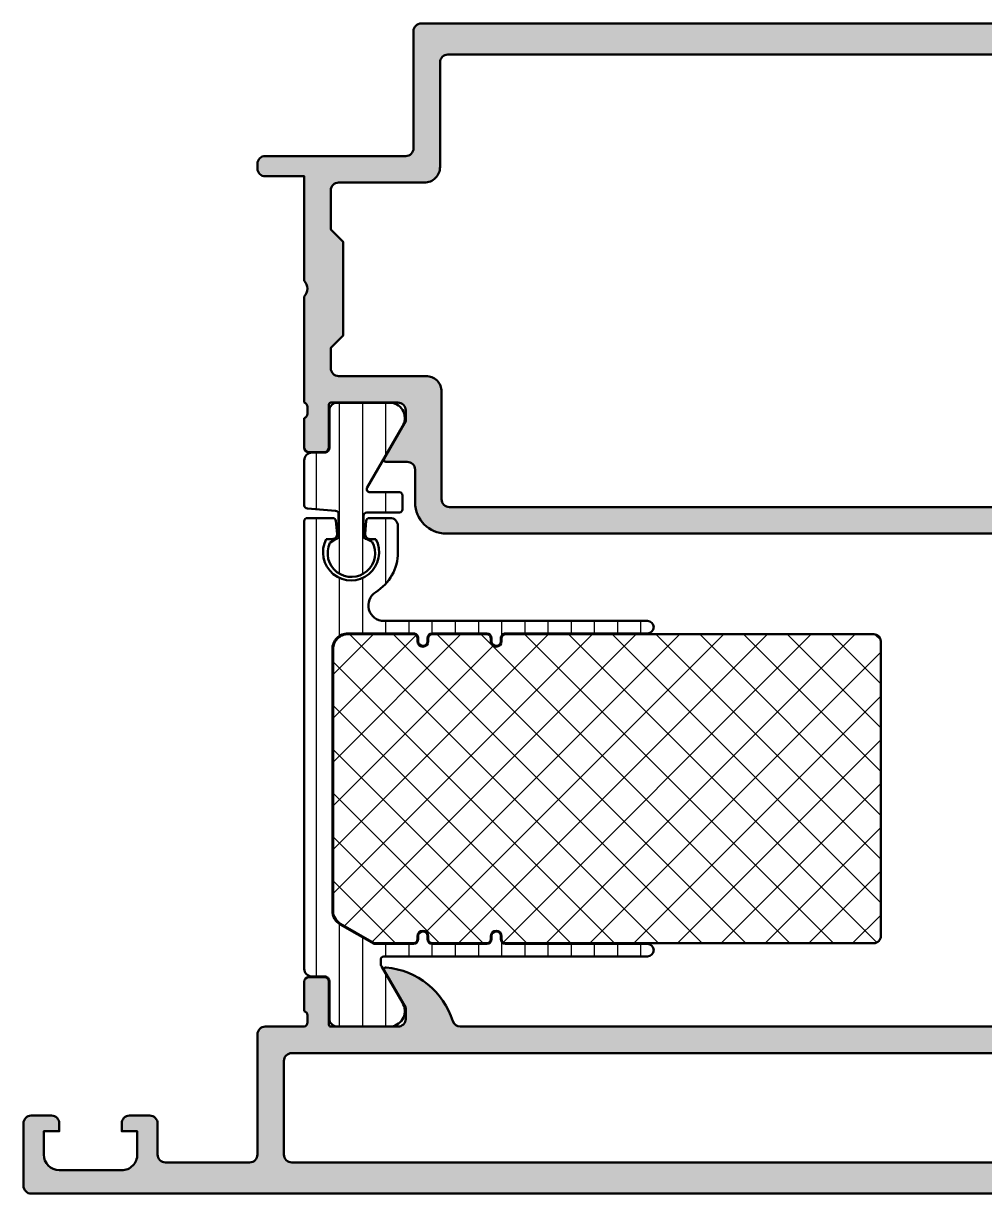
# Model space of a CAD drawing. Extents: x 5 to 130, y 0 to 75.
# Drawn here: x 5 to 66.6, y 0 to 75 of the extents above; entities that cross this region are included whole.
import ezdxf

# ---------------------------------------------------------------- set-up
doc = ezdxf.new("R2010")
doc.units = 0
for name, color, linetype, lineweight in [('0S-Alu contour', 7, 'Continuous', 50), ('0S-Alu hatch', 252, 'Continuous', 25), ('0S-Plastic contour', 254, 'Continuous', 50), ('0S-Plastic hatch', 253, 'Continuous', 25), ('0S-PT contour', 91, 'Continuous', 50), ('0S-PT hatch', 103, 'Continuous', 25)]:
    doc.layers.add(name, color=color, linetype=linetype, lineweight=lineweight)
pattern_1 = [(90, (0, 0), (-1.4859, 0), [])]

# ---------------------------------------------------------------- blocks, each defined once
blk = doc.blocks.new('398610__426A4149_CAB2_4C79_96F8_25906161F32A_')
at = {"layer": '0S-Alu hatch'}
h = blk.add_hatch(color=256, dxfattribs=at)
edge = h.paths.add_edge_path()
edge.add_line((30.00026401343133, 74.49996053305142), (30.00026401343133, 66.99996053305108))
edge.add_ellipse((29.50029453007856, 66.99993001360983), major_axis=(-0.4999694842842645, 0), ratio=1, start_angle=89.9930054588288, end_angle=180.0034974838206, ccw=False)
edge.add_line((29.50023349491745, 66.49996053305108), (20.50026401342633, 66.4999605330504))
edge.add_arc((20.50026401343116, 65.9999605293255), 0.5000000037248912, 90.00000000055367, 179.993005887432)
edge.add_line((20.00026401343156, 66.00002156447209), (20.00026401343145, 65.69998799886048))
edge.add_arc((20.5002640136636, 65.69998799887071), 0.5000000002321487, 180, 269.9982514709477)
edge.add_line((20.50024875486908, 65.19998799887139), (23.00000000000024, 65.19998799887128))
edge.add_line((23.00000000000024, 65.19998799887128), (23.00000000000036, 58.49998989305993))
edge.add_ellipse((22.47497580304793, 57.99998247042482), major_axis=(-0.7250226410780192, 0), ratio=1, start_angle=136.3989482371658, end_angle=223.6019249855897, ccw=False)
edge.add_line((23.0000076203586, 57.49998304953795), (22.9999999987556, 50.69903613579572))
edge.add_ellipse((22.92116355221257, 50.43151554380262), major_axis=(-0.2788950563274168, 0), ratio=1, start_angle=178.8354106259059, end_angle=253.5801235805098, ccw=False)
edge.add_line((23.2000009987556, 50.42584713580426), (23.2000009987556, 49.97225313580426))
edge.add_ellipse((22.92113290311244, 49.96659247632718), major_axis=(-0.2789255417371367, 0), ratio=1, start_angle=106.42459455535291, end_angle=181.1628700728909, ccw=False)
edge.add_line((22.9999999987556, 49.69904913580426), (22.9999999987556, 47.81903813579576))
edge.add_arc((23.2999999987556, 47.81903813579575), 0.3000000000000007, 180, 269.9999999999973)
edge.add_line((23.29999999875558, 47.51903813579575), (24.27997431779841, 47.51903813579575))
edge.add_arc((24.27997431779839, 47.81903813579574), 0.2999999999999829, 270.0000000000027, 360)
edge.add_line((24.57997431779837, 47.81903813579574), (24.57997431779839, 50.57903613579575))
edge.add_ellipse((24.69997431780208, 50.57903613579576), major_axis=(-0.1200000000036923, 0), ratio=1, start_angle=269.9999999999898, end_angle=360, ccw=False)
edge.add_line((24.6999743178021, 50.69903613579946), (29.00000000000036, 50.69905697636784))
edge.add_ellipse((29.00001032011104, 50.19906729647885), major_axis=(-0.4999896799954905, 0), ratio=1, start_angle=179.9988173777202, end_angle=270.00118262198146, ccw=False)
edge.add_line((29.50000000000001, 50.19905697636826), (29.4999999999999, 49.49904476933761))
edge.add_line((29.4999999999999, 49.49904476933761), (28.11175537109274, 47.09453427128983))
edge.add_arc((28.23870596663836, 47.03784388477288), 0.1390332824644123, 155.9366245846284, 266.6097434881932)
edge.add_line((28.23048400878851, 46.89905392461025), (29.59999999875596, 46.89905392460992))
edge.add_ellipse((29.59999999875619, 46.39905392461094), major_axis=(-0.4999999999989769, 0), ratio=1, start_angle=180, end_angle=270.00000000002603, ccw=False)
edge.add_line((30.09999999875517, 46.39905392461094), (30.09999999875608, 44.29872916121257))
edge.add_arc((32.09999999875596, 44.29872916121223), 1.999999999999886, 180, 269.999999999987)
edge.add_line((32.09999999875551, 42.29872916121235), (95.7000030517554, 42.29872916121189))
edge.add_arc((95.70000305175614, 44.29872916121252), 2.000000000000625, 269.9999999999789, 360)
edge.add_line((97.70000305175678, 44.29872916121252), (97.70000305175678, 46.3990539246098))
edge.add_ellipse((98.20000305175648, 46.39905392461009), major_axis=(-0.4999999999997158, 0), ratio=1, start_angle=270.0000000000456, end_angle=360, ccw=False)
edge.add_line((98.20000305175608, 46.8990539246098), (99.56953430175747, 46.89905392460992))
edge.add_arc((99.56129753257004, 47.03785288071481), 0.1390431392858145, 273.3961299493358, 384.0575019778603)
edge.add_line((99.68826293945312, 47.09453427128937), (98.30001831054587, 49.49904476933728))
edge.add_line((98.30001831054587, 49.49904476933728), (98.3000183105463, 50.19905697637819))
edge.add_ellipse((98.80000305385288, 50.19907223655369), major_axis=(-0.4999847435394497, 0), ratio=1, start_angle=-90.00699432660582, end_angle=0.0017487406075247236, ccw=False)
edge.add_line((98.80006408900442, 50.69905697636773), (103.1000287327089, 50.69903613579935))
edge.add_ellipse((103.1000287327089, 50.57903613579575), major_axis=(-0.1200000000035999, 0), ratio=1, start_angle=180, end_angle=270, ccw=False)
edge.add_line((103.2200287327125, 50.57903613579575), (103.2200287327125, 47.81903813579574))
edge.add_arc((103.5200287327125, 47.81903813579574), 0.2999999999999794, 180, 269.9999999999973)
edge.add_line((103.5200287327125, 47.51903813579575), (104.5000030517553, 47.51903813579574))
edge.add_arc((104.5000030517553, 47.81903813579575), 0.3000000000000007, 270.0000000000027, 360)
edge.add_line((104.8000030517553, 47.81903813579575), (104.8000030517553, 49.69904913580426))
edge.add_ellipse((104.8788701473985, 49.96659247632724), major_axis=(-0.2789255417371992, 0), ratio=1, start_angle=-1.1628700728805939, end_angle=73.5754054446374, ccw=False)
edge.add_line((104.6000020517553, 49.97225313580426), (104.6000020517553, 50.42584713580426))
edge.add_ellipse((104.8788394983004, 50.43151554380266), major_axis=(-0.2788950563294702, 0), ratio=1, start_angle=-73.5801235805107, end_angle=1.1645893740953284, ccw=False)
edge.add_line((104.8000030517568, 50.69903613579774), (104.8000030517582, 59.49997579183968))
edge.add_arc((103.8000030516409, 59.49997579183923), 1.000000000117324, 0, 90.00087426481947)
edge.add_line((103.7999877928413, 60.49997579184014), (103.3000030517573, 60.49997579184003))
edge.add_line((103.3000030517573, 60.49997579184003), (103.3000030517579, 57.99997579184003))
edge.add_ellipse((102.2999156542848, 58.00006318930236), major_axis=(-1.000087401291919, 0), ratio=1, start_angle=90.00501389830981, end_angle=179.9949929319336, ccw=False)
edge.add_line((102.300003170967, 56.99997579183968), (100.999954342842, 56.99997579184003))
edge.add_ellipse((101.0000131405708, 58.00003458956876), major_axis=(-1.000058799457211, 0), ratio=1, start_angle=0.0033686637580103707, end_angle=89.99663133636608, ccw=False)
edge.add_line((99.9999543428421, 57.99997579183776), (99.99995434284199, 64.9999757932353))
edge.add_ellipse((100.5249247822738, 65.49994419480664), major_axis=(-0.7249568020558481, 0), ratio=1, start_angle=-43.60785378748841, end_angle=43.602621782704375, ccw=False)
edge.add_line((100.0000000000002, 65.99996053234177), (99.99999999999943, 71.9999605330504))
edge.add_ellipse((101.0000549274128, 71.99990560563758), major_axis=(-1.000054928921814, 0), ratio=1, start_angle=270.00314693605833, end_angle=359.9968530639975, ccw=False)
edge.add_line((101.0000000000003, 72.99996053305097), (102.3000030517584, 72.9999605330504))
edge.add_ellipse((102.2999772237506, 71.99993470504324), major_axis=(-1.000025828340687, 0), ratio=1, start_angle=180.0014797973691, end_angle=269.99852020238484, ccw=False)
edge.add_line((103.3000030517578, 71.99996053304667), (103.3000030517572, 70.49996053305097))
edge.add_line((103.3000030517572, 70.49996053305097), (103.8999938964832, 70.49996053305142))
edge.add_line((103.8999938964832, 70.49996053305142), (105.0000000000004, 71.59996663656545))
edge.add_line((105.0000000000004, 71.59996663656545), (105, 74.99996053305108))
edge.add_line((105, 74.99996053305108), (30.50026401343156, 74.99996053305085))
edge.add_arc((30.50028493701997, 74.49993960946222), 0.5000209240264142, 90.00239756628336, 179.9976024336429)
edge = h.paths.add_edge_path()
edge.add_ellipse((32.20029758276725, 72.49994832601908), major_axis=(-0.5000305185099587, 0), ratio=1, start_angle=270.00349684403255, end_angle=359.99650315784504, ccw=False)
edge.add_line((32.20026706518378, 72.99997884359777), (97.80001220309045, 72.99994832622986))
edge.add_ellipse((97.80004272253703, 72.49997884266699), major_axis=(-0.4999694844943577, 0), ratio=1, start_angle=179.9930054594119, end_angle=270.0034974844233, ccw=False)
edge.add_line((98.30001220330585, 72.499917807511), (98.30001220703127, 56.79997121420263))
edge.add_arc((99.8000122070307, 56.79997121420263), 1.499999999999431, 180, 270)
edge.add_line((99.8000122070307, 55.29997121420319), (102.3000030517578, 55.29997121420319))
edge.add_ellipse((102.3000030517577, 54.79997121420359), major_axis=(-0.4999999999996021, 0), ratio=1, start_angle=180, end_angle=269.9999999999935, ccw=False)
edge.add_line((102.8000030517573, 54.79997121420353), (102.8000030517571, 52.8990569763676))
edge.add_ellipse((102.3000030517575, 52.8990569763676), major_axis=(-0.4999999999996021, 0), ratio=1, start_angle=90.00000000000648, end_angle=180, ccw=False)
edge.add_line((102.3000030517576, 52.399056976368), (97.00092949662233, 52.39905697636789))
edge.add_arc((97.00092744759444, 51.39814783931104), 1.000909137058941, 89.99988270598566, 180.0001172906019)
edge.add_line((96.00001831053758, 51.39814579028097), (96.00000305175672, 44.4987016953914))
edge.add_ellipse((95.49999232068392, 44.49874294562886), major_axis=(-0.5000107327743344, 0), ratio=1, start_angle=90.0012296638356, end_angle=179.9952731724382, ccw=False)
edge.add_line((95.50000305175558, 43.99873221296968), (32.29999795146661, 43.99873221296957))
edge.add_ellipse((32.30000868249466, 44.49874089829006), major_axis=(-0.5000086854356472, 0), ratio=1, start_angle=0.004726827561796654, end_angle=89.9987703361254, ccw=False)
edge.add_line((31.79999999876056, 44.49869964822141), (31.79998473998025, 51.39905798094414))
edge.add_arc((30.80001000428274, 51.39903678357882), 0.9999747359221768, 0.0012145502538139, 90.00144913860443)
edge.add_line((30.79998471268176, 52.39901151918116), (25.20000326079595, 52.40031028011491))
edge.add_ellipse((25.20000326079591, 52.90031028011487), major_axis=(-0.4999999999999574, 0), ratio=1, start_angle=0, end_angle=90.00000000000489, ccw=False)
edge.add_line((24.70000326079595, 52.90031028011481), (24.70000326079595, 54.199975114528))
edge.add_line((24.70000326079595, 54.199975114528), (25.5000076203586, 54.99997947409008))
edge.add_line((25.5000076203586, 54.99997947409008), (25.5000076203586, 60.99998547245252))
edge.add_line((25.5000076203586, 60.99998547245252), (24.70000326079618, 61.79998983201506))
edge.add_line((24.70000326079618, 61.79998983201506), (24.70001455071078, 64.29997378518303))
edge.add_ellipse((25.20001455071041, 64.2999727400814), major_axis=(-0.500000000000723, 0), ratio=1, start_angle=270.00000000014006, end_angle=359.9998802401752, ccw=False)
edge.add_line((25.20001455070918, 64.79997274008213), (30.70026706512216, 64.79997274001335))
edge.add_arc((30.70027874519629, 65.79996106000641), 0.9999883200612778, 269.9993307732317, 360.000669226757)
edge.add_line((31.70026706518935, 65.79997274008258), (31.70026706518856, 72.49997884358616))
at = {"layer": '0S-Alu contour', "color": 7}
for points in [[(30.00026401343133, 74.49996053305142), (30.00026401343133, 66.99996053305108)], [(103.3000030517578, 71.99996053304667), (103.3000030517572, 70.49996053305097), (103.8999938964832, 70.49996053305142), (105.0000000000004, 71.59996663656545), (105, 74.99996053305108), (30.50026401343156, 74.99996053305085)], [(32.20026706518378, 72.99997884359777), (97.80001220309045, 72.99994832622986)], [(31.70026706518935, 65.79997274008258), (31.70026706518856, 72.49997884358616)], [(29.50023349491745, 66.49996053305108), (20.50026401342633, 66.4999605330504)], [(20.00026401343156, 66.00002156447209), (20.00026401343145, 65.69998799886048)], [(20.50024875486908, 65.19998799887139), (23.00000000000024, 65.19998799887128), (23.00000000000036, 58.49998989305993)], [(25.20001455070918, 64.79997274008213), (30.70026706512216, 64.79997274001335)], [(24.70000326079595, 52.90031028011481), (24.70000326079595, 54.199975114528), (25.5000076203586, 54.99997947409008), (25.5000076203586, 60.99998547245252), (24.70000326079618, 61.79998983201506), (24.70001455071078, 64.29997378518303)], [(23.0000076203586, 57.49998304953795), (22.9999999987556, 50.69903613579572)], [(30.79998471268176, 52.39901151918116), (25.20000326079595, 52.40031028011491)], [(31.79999999876056, 44.49869964822141), (31.79998473998025, 51.39905798094414)], [(23.2000009987556, 50.42584713580426), (23.2000009987556, 49.97225313580426)], [(24.57997431779837, 47.81903813579574), (24.57997431779839, 50.57903613579575)], [(24.6999743178021, 50.69903613579946), (29.00000000000036, 50.69905697636784)], [(22.9999999987556, 49.69904913580426), (22.9999999987556, 47.81903813579576)], [(29.50000000000001, 50.19905697636826), (29.4999999999999, 49.49904476933761), (28.11175537109274, 47.09453427128983)], [(23.29999999875558, 47.51903813579575), (24.27997431779841, 47.51903813579575)], [(28.23048400878851, 46.89905392461025), (29.59999999875596, 46.89905392460992)], [(30.09999999875517, 46.39905392461094), (30.09999999875608, 44.29872916121257)], [(95.50000305175558, 43.99873221296968), (32.29999795146661, 43.99873221296957)], [(32.09999999875551, 42.29872916121235), (95.7000030517554, 42.29872916121189)]]:
    blk.add_lwpolyline(points, dxfattribs=at)
for centre, radius, start, end in [((30.50028493701997, 74.49993960946222), 0.5000209240264142, 90.00239756628336, 179.9976024336429), ((20.50026401343116, 65.9999605293255), 0.5000000037248912, 90.00000000055367, 179.993005887432), ((20.5002640136636, 65.69998799887071), 0.5000000002321487, 180, 269.9982514709477), ((30.70027874519629, 65.79996106000641), 0.9999883200612778, 269.9993307732317, 0.0006692267570559), ((30.80001000428274, 51.39903678357882), 0.9999747359221768, 0.0012145502538139, 90.00144913860443), ((23.2999999987556, 47.81903813579575), 0.3000000000000007, 180, 269.9999999999973), ((24.27997431779839, 47.81903813579574), 0.2999999999999829, 270.0000000000027, 0), ((28.23870596663836, 47.03784388477288), 0.1390332824644123, 155.9366245846284, 266.6097434881932), ((32.09999999875596, 44.29872916121223), 1.999999999999886, 180, 269.999999999987)]:
    blk.add_arc(centre, radius, start, end, dxfattribs=at)
at = {"layer": '0S-Alu contour', "color": 7, "extrusion": (0, 0, -1)}
for centre, radius, start, end in [((-32.20029758276725, 72.49994832601908), 0.5000305185099587, 0.003496842154942, 89.99650315596745), ((-29.50029453007856, 66.99993001360983), 0.4999694842842645, 179.9965025161794, 270.0069945411712), ((-25.20001455071041, 64.2999727400814), 0.500000000000723, 0.0001197598248263, 89.99999999985995), ((-22.47497580304793, 57.99998247042482), 0.7250226410780192, 136.3980750144103, 223.6010517628343), ((-25.20000326079591, 52.90031028011487), 0.4999999999999574, 269.9999999999951, 0), ((-22.92116355221257, 50.43151554380262), 0.2788950563274168, 106.4198764194902, 181.1645893740941), ((-24.69997431780208, 50.57903613579576), 0.1200000000036923, 0, 90.00000000001017), ((-29.00001032011104, 50.19906729647885), 0.4999896799954905, 89.99881737801857, 180.0011826222798), ((-22.92113290311244, 49.96659247632718), 0.2789255417371367, 178.8371299271091, 253.5754054446471), ((-29.59999999875619, 46.39905392461094), 0.4999999999989769, 89.99999999997395, 180), ((-32.30000868249466, 44.49874089829006), 0.5000086854356472, 270.0012296638746, 359.9952731724382)]:
    blk.add_arc(centre, radius, start, end, dxfattribs=at)
blk = doc.blocks.new('284687__A1583574_2551_459C_8430_BAB45DD45043___BDE68979_79F2_4155_922D_4C33D8D318EC_')
at = {"layer": '0S-Plastic hatch'}
h = blk.add_hatch(dxfattribs=at)
h.set_pattern_fill('ANSI31', color=256, scale=0.4680000000000001, angle=45, style=0)
h.set_pattern_definition(pattern_1)
edge = h.paths.add_edge_path()
edge.add_line((22.99996643066237, 46.98996342745856), (22.99996643066237, 44.10745778170661))
edge.add_arc((23.20037044191037, 44.10784955545085), 0.2004043941907311, 180.1120085038914, 269.8836202750908)
edge.add_line((23.19996337890456, 43.90744557467536), (24.99996643066237, 43.74994435397224))
edge.add_ellipse((24.99956217321669, 43.54954317854284), major_axis=(-0.2004015831713085, 0), ratio=1, start_angle=180.1112080115199, end_angle=269.8844207674584, ccw=False)
edge.add_line((25.19996337890456, 43.54993214694098), (25.19996337890456, 42.14993634310798))
edge.add_ellipse((24.99955938870891, 42.15032811118244), major_axis=(-0.2004043731273366, 0), ratio=1, start_angle=90.11419246348919, end_angle=179.8879931053353, ccw=False)
edge.add_line((24.99995880126784, 41.94992413607673), (24.64496307372878, 41.70015710674118))
edge.add_arc((26.02052722929911, 41.04591890942808), 1.523221705764923, 154.5635640196656, 388.8292213521333)
edge.add_line((27.3549621582014, 41.7804172317127), (26.99996643066237, 41.94992413607673))
edge.add_ellipse((27.00036302249777, 42.1503252905665), major_axis=(-0.2004015469149841, 0), ratio=1, start_angle=0.11120204489219532, end_angle=89.8866123862843, ccw=False)
edge.add_line((26.79996185302565, 42.14993634310797), (26.79996185302565, 43.44995656100349))
edge.add_ellipse((27.00032401770324, 43.44957605733054), major_axis=(-0.200362525980616, 0), ratio=1, start_angle=270.1044375530914, end_angle=359.89119089237767, ccw=False)
edge.add_line((26.99995880126784, 43.64993825045661), (29.09995727538895, 43.64993825045661))
edge.add_arc((29.09956068355354, 43.85033940494637), 0.2004015469149805, 270.1133876137198, 359.8887979551078)
edge.add_line((29.29996185302565, 43.84995045748785), (29.29996185302565, 44.74994435397223))
edge.add_arc((29.09953972943126, 44.74953445319072), 0.2004225427558994, 0.1171804371410508, 89.88063399403912)
edge.add_line((29.09995727538893, 44.94995656100349), (27.21239213250671, 44.94995656100349))
edge.add_ellipse((27.21239213250671, 45.14995656100349), major_axis=(-0.2000000000000028, 0), ratio=1, start_angle=-29.879840183826104, end_angle=90.00000000000102, ccw=False)
edge.add_line((27.0389777143551, 45.24959309836375), (29.28544792876183, 49.15950742745856))
edge.add_arc((28.44419527977049, 49.70014235273572), 0.9999960709244813, 327.2729839001592, 441.8183919481002)
edge.add_line((28.58650592876184, 50.68996042745857), (25.10996443066209, 50.68996053304444))
edge.add_arc((25.10996179103701, 50.18996455560582), 0.4999959774455833, 89.9996975188133, 180.0003024817733)
edge.add_line((24.6099658135984, 50.18996191597562), (24.61029775825629, 47.79000502687161))
edge.add_ellipse((24.31029776112584, 47.78996353304444), major_axis=(-0.3000000000000154, 0), ratio=1, start_angle=90.00000746561977, end_angle=180.0079247372928, ccw=False)
edge.add_line((24.31029780021574, 47.48996353304443), (23.49996636551257, 47.48996342745856))
edge.add_arc((23.49996643066237, 46.98996342745856), 0.5, 90.00000746561778, 180)
at = {"layer": '0S-Plastic contour', "color": 7}
for points in [[(28.58650592876184, 50.68996042745857), (25.10996443066209, 50.68996053304444)], [(24.6099658135984, 50.18996191597562), (24.61029775825629, 47.79000502687161)], [(27.0389777143551, 45.24959309836375), (29.28544792876183, 49.15950742745856)], [(24.31029780021574, 47.48996353304443), (23.49996636551257, 47.48996342745856)], [(22.99996643066237, 46.98996342745856), (22.99996643066237, 44.10745778170661)], [(29.09995727538893, 44.94995656100349), (27.21239213250671, 44.94995656100349)], [(29.29996185302565, 43.84995045748785), (29.29996185302565, 44.74994435397223)], [(23.19996337890456, 43.90744557467536), (24.99996643066237, 43.74994435397224)], [(25.19996337890456, 43.54993214694098), (25.19996337890456, 42.14993634310798)], [(26.99995880126784, 43.64993825045661), (29.09995727538895, 43.64993825045661)], [(26.79996185302565, 42.14993634310797), (26.79996185302565, 43.44995656100349)], [(24.99995880126784, 41.94992413607673), (24.64496307372878, 41.70015710674118)], [(27.3549621582014, 41.7804172317127), (26.99996643066237, 41.94992413607673)]]:
    blk.add_lwpolyline(points, dxfattribs=at)
for centre, radius, start, end in [((25.10996179103701, 50.18996455560582), 0.4999959774455833, 89.9996975188133, 180.0003024817733), ((28.44419527977049, 49.70014235273572), 0.9999960709244813, 327.2729839001592, 81.81839194810021), ((23.49996643066237, 46.98996342745856), 0.5, 90.00000746561778, 180), ((29.09953972943126, 44.74953445319072), 0.2004225427558994, 0.1171804371410508, 89.88063399403912), ((23.20037044191037, 44.10784955545085), 0.2004043941907311, 180.1120085038914, 269.8836202750908), ((29.09956068355354, 43.85033940494637), 0.2004015469149805, 270.1133876137198, 359.8887979551078), ((26.02052722929911, 41.04591890942808), 1.523221705764923, 154.5635640196656, 28.82922135213329)]:
    blk.add_arc(centre, radius, start, end, dxfattribs=at)
at = {"layer": '0S-Plastic contour', "color": 7, "extrusion": (0, 0, -1)}
for centre, radius, start, end in [((-24.31029776112584, 47.78996353304444), 0.3000000000000154, 179.9920752627072, 269.9999925343802), ((-27.21239213250671, 45.14995656100349), 0.2000000000000028, 269.999999999999, 29.87984018382617), ((-24.99956217321669, 43.54954317854284), 0.2004015831713085, 90.1155792325416, 179.8887919884801), ((-27.00032401770324, 43.44957605733054), 0.200362525980616, 0.1088091076223094, 89.89556244690863), ((-24.99955938870891, 42.15032811118244), 0.2004043731273366, 180.1120068946648, 269.8858075365108), ((-27.00036302249777, 42.1503252905665), 0.2004015469149841, 270.1133876137157, 359.8887979551078)]:
    blk.add_arc(centre, radius, start, end, dxfattribs=at)
blk = doc.blocks.new('284687__5B1A25D0_B9FC_4070_8DE9_6417CBF2B6C8___0C7F9084_C98E_4792_9852_11AEF96EA4F3_')
at = {"layer": '0S-Plastic hatch'}
h = blk.add_hatch(dxfattribs=at)
h.set_pattern_fill('ANSI31', color=256, scale=0.4680000000000001, angle=45, style=0)
h.set_pattern_definition(pattern_1)
edge = h.paths.add_edge_path()
edge.add_line((22.99996948242176, 43.09991622952818), (22.99996948242176, 14.40995458688444))
edge.add_arc((23.49996643066197, 14.40995458688444), 0.4999969482402065, 180, 269.9999925343822)
edge.add_line((23.49996636551257, 13.90995763864424), (24.31029780021574, 13.90995753305837))
edge.add_ellipse((24.31029776112586, 13.60995753305838), major_axis=(-0.299999999999998, 0), ratio=1, start_angle=179.9920752627074, end_angle=269.9999925343836, ccw=False)
edge.add_line((24.61029775825629, 13.60991603923108), (24.6099658135984, 11.20995915012207))
edge.add_arc((25.10996179103701, 11.20995651049699), 0.4999959774455904, 179.9996975182267, 270.0003024811867)
edge.add_line((25.10996443066209, 10.70996053305836), (28.58650592876184, 10.70996063864423))
edge.add_arc((28.44419527977049, 11.69977871336708), 0.9999960709244767, 278.1816080518998, 392.7270160998411)
edge.add_line((29.28544792876183, 12.24041363864424), (27.96643954055998, 14.5361083530247))
edge.add_ellipse((28.39997558593895, 14.7851996964253), major_axis=(-0.4999999999999573, 0), ratio=1, start_angle=0, end_angle=29.879840183825706, ccw=False)
edge.add_line((27.89997558593899, 14.78519969642531), (27.89997558593899, 14.99992543804701))
edge.add_ellipse((28.09997558593899, 14.99992543804704), major_axis=(-0.1999999999999993, 0), ratio=1, start_angle=270.00000000000307, end_angle=360, ccw=False)
edge.add_line((28.09997558593898, 15.19992543804704), (44.9999786376967, 15.19992543804707))
edge.add_arc((44.9999786376967, 15.59991933453143), 0.3999938964843608, 270, 450)
edge.add_line((44.9999786376967, 15.99991323101579), (35.89996032714976, 15.99991294315524))
edge.add_ellipse((35.89996032714989, 16.29991294315521), major_axis=(-0.2999999999999687, 0), ratio=1, start_angle=0, end_angle=89.99999999997561, ccw=False)
edge.add_line((35.59996032714991, 16.29991294315521), (35.59996032714991, 16.4999129431552))
edge.add_arc((35.29996490478664, 16.49991294315508), 0.2999954223632812, 0, 180)
edge.add_line((34.99996948242336, 16.49991294315508), (34.99996948242336, 16.29991294315528))
edge.add_ellipse((34.69996948242317, 16.29991294315523), major_axis=(-0.300000000000189, 0), ratio=1, start_angle=90.00000000001222, end_angle=180, ccw=False)
edge.add_line((34.69996948242323, 15.99991294315504), (31.19996032714977, 15.9999132310159))
edge.add_ellipse((31.19996032714991, 16.29991323101583), major_axis=(-0.2999999999999261, 0), ratio=1, start_angle=0, end_angle=89.99999999997289, ccw=False)
edge.add_line((30.89996032714998, 16.29991323101583), (30.89996032714998, 16.49991323101583))
edge.add_arc((30.5999649047867, 16.49991323101571), 0.2999954223632812, 0, 180)
edge.add_line((30.29996948242342, 16.49991323101571), (30.29996948242342, 16.29991323101591))
edge.add_ellipse((29.99996948242324, 16.29991323101585), major_axis=(-0.3000000000001783, 0), ratio=1, start_angle=90.00000000001017, end_angle=180, ccw=False)
edge.add_line((29.9999694824233, 15.99991323101567), (27.47375183105618, 15.99991323101577))
edge.add_line((27.47375183105618, 15.99991323101577), (25.30004882812659, 17.25464497861045))
edge.add_ellipse((25.80005510384518, 18.12075329214588), major_axis=(-1.000074940458544, 0), ratio=1, start_angle=0.0011141101646217066, end_angle=60.00206363610738, ccw=False)
edge.add_line((24.7999801635757, 18.12073384579807), (24.79996755352073, 34.8999365639467))
edge.add_ellipse((25.79996755352012, 34.89993764507842), major_axis=(-0.9999999999999769, 0), ratio=1, start_angle=-89.9999999999958, end_angle=6.194420529936906e-05, ccw=False)
edge.add_line((25.79996755352005, 35.8999376450784), (29.9999694824233, 35.89993764507817))
edge.add_ellipse((29.99996948242336, 35.59993764507817), major_axis=(-0.3000000000000043, 0), ratio=1, start_angle=180, end_angle=270.0000000000122, ccw=False)
edge.add_line((30.29996948242337, 35.59993764507816), (30.29996948242337, 35.3999376450783))
edge.add_arc((30.59996490478665, 35.39993764507829), 0.2999954223632812, 180, 360)
edge.add_line((30.89996032714993, 35.39993764507829), (30.89996032714993, 35.59993764507831))
edge.add_ellipse((31.19996032714995, 35.59993764507829), major_axis=(-0.300000000000022, 0), ratio=1, start_angle=270.0000000000048, end_angle=360, ccw=False)
edge.add_line((31.19996032714992, 35.89993764507831), (34.6999694824233, 35.8999376450783))
edge.add_ellipse((34.69996948242329, 35.59993764507829), major_axis=(-0.3000000000000043, 0), ratio=1, start_angle=180, end_angle=269.99999999999864, ccw=False)
edge.add_line((34.9999694824233, 35.59993764507829), (34.9999694824233, 35.39993735721766))
edge.add_arc((35.29996490478658, 35.39993735721765), 0.2999954223632812, 180, 360)
edge.add_line((35.59996032714986, 35.39993735721765), (35.59996032714986, 35.59993764507832))
edge.add_ellipse((35.89996032714985, 35.59993764507831), major_axis=(-0.29999999999999, 0), ratio=1, start_angle=269.9999999999959, end_angle=360, ccw=False)
edge.add_line((35.89996032714987, 35.8999376450783), (44.9999786376967, 35.89993764507821))
edge.add_arc((44.9999786376967, 36.29993154156262), 0.3999938964844105, 270, 450)
edge.add_line((44.9999786376967, 36.69992543804703), (28.10715648035972, 36.69992543804704))
edge.add_ellipse((28.10715648035975, 37.69992543804701), major_axis=(-0.9999999999999644, 0), ratio=1, start_angle=-58.211669356390985, end_angle=89.99999999999858, ccw=False)
edge.add_arc((26.00002572821299, 41.09992543707035), 3.000000000000198, 301.788330643613, 360.0039970867418)
edge.add_line((29.00002572091302, 41.10013472404257), (28.99996643066567, 42.7999132310157))
edge.add_arc((28.49996643066547, 42.79991323101568), 0.500000000000199, 0, 90.00000000000325)
edge.add_line((28.49996643066544, 43.29991323101587), (27.17395105918099, 43.29991323101581))
edge.add_arc((27.17395105918099, 43.0999132310159), 0.1999999999999177, 90, 174.9998434473589)
edge.add_line((26.97471216719163, 43.11734492395767), (26.9011080926781, 42.27607297745985))
edge.add_arc((27.19996643066233, 42.24992543804717), 0.300000000000054, 174.9998434473598, 270.0000000000054)
edge.add_line((27.19996643066236, 41.94992543804711), (27.58668889295217, 41.94992543804704))
edge.add_ellipse((26.00002572821319, 41.09992543707035), major_axis=(-1.799999999999962, 0), ratio=1, start_angle=-28.17864277579929, end_angle=208.1786427757992, ccw=False)
edge.add_line((24.41336256347421, 41.94992543804704), (24.79996643066244, 41.94992543804715))
edge.add_arc((24.79996643066249, 42.24992543804718), 0.3000000000000267, 269.9999999999891, 365.0001565526419)
edge.add_line((25.0988247686467, 42.27607297745985), (25.02522069413323, 43.11734492395759))
edge.add_arc((24.82598180214365, 43.09991323101569), 0.2000000000001449, 5.000156552670191, 90)
edge.add_line((24.82598180214365, 43.29991323101583), (23.19996643066247, 43.29991323101583))
edge.add_arc((23.19996643066241, 43.09991628277518), 0.1999969482406598, 89.99999999998371, 179.9999847272327)
at = {"layer": '0S-Plastic contour', "color": 7}
for points in [[(22.99996948242176, 43.09991622952818), (22.99996948242176, 14.40995458688444)], [(24.82598180214365, 43.29991323101583), (23.19996643066247, 43.29991323101583)], [(25.0988247686467, 42.27607297745985), (25.02522069413323, 43.11734492395759)], [(26.97471216719163, 43.11734492395767), (26.9011080926781, 42.27607297745985)], [(28.49996643066544, 43.29991323101587), (27.17395105918099, 43.29991323101581)], [(29.00002572091302, 41.10013472404257), (28.99996643066567, 42.7999132310157)], [(24.41336256347421, 41.94992543804704), (24.79996643066244, 41.94992543804715)], [(27.19996643066236, 41.94992543804711), (27.58668889295217, 41.94992543804704)], [(44.9999786376967, 36.69992543804703), (28.10715648035972, 36.69992543804704)], [(25.79996755352005, 35.8999376450784), (29.9999694824233, 35.89993764507817)], [(30.29996948242337, 35.59993764507816), (30.29996948242337, 35.3999376450783)], [(30.89996032714993, 35.39993764507829), (30.89996032714993, 35.59993764507831)], [(31.19996032714992, 35.89993764507831), (34.6999694824233, 35.8999376450783)], [(34.9999694824233, 35.59993764507829), (34.9999694824233, 35.39993735721766)], [(35.59996032714986, 35.39993735721765), (35.59996032714986, 35.59993764507832)], [(35.89996032714987, 35.8999376450783), (44.9999786376967, 35.89993764507821)], [(24.7999801635757, 18.12073384579807), (24.79996755352073, 34.8999365639467)], [(29.9999694824233, 15.99991323101567), (27.47375183105618, 15.99991323101577), (25.30004882812659, 17.25464497861045)], [(30.29996948242342, 16.49991323101571), (30.29996948242342, 16.29991323101591)], [(30.89996032714998, 16.29991323101583), (30.89996032714998, 16.49991323101583)], [(34.69996948242323, 15.99991294315504), (31.19996032714977, 15.9999132310159)], [(34.99996948242336, 16.49991294315508), (34.99996948242336, 16.29991294315528)], [(35.59996032714991, 16.29991294315521), (35.59996032714991, 16.4999129431552)], [(44.9999786376967, 15.99991323101579), (35.89996032714976, 15.99991294315524)], [(28.09997558593898, 15.19992543804704), (44.9999786376967, 15.19992543804707)], [(27.89997558593899, 14.78519969642531), (27.89997558593899, 14.99992543804701)], [(29.28544792876183, 12.24041363864424), (27.96643954055998, 14.5361083530247)], [(23.49996636551257, 13.90995763864424), (24.31029780021574, 13.90995753305837)], [(24.61029775825629, 13.60991603923108), (24.6099658135984, 11.20995915012207)], [(25.10996443066209, 10.70996053305836), (28.58650592876184, 10.70996063864423)]]:
    blk.add_lwpolyline(points, dxfattribs=at)
for centre, radius, start, end in [((23.19996643066241, 43.09991628277518), 0.1999969482406598, 89.99999999998371, 179.9999847272327), ((24.82598180214365, 43.09991323101569), 0.2000000000001449, 5.000156552670191, 90), ((27.17395105918099, 43.0999132310159), 0.1999999999999177, 90, 174.9998434473589), ((28.49996643066547, 42.79991323101568), 0.500000000000199, 0, 90.00000000000325), ((24.79996643066249, 42.24992543804718), 0.3000000000000267, 269.9999999999891, 5.000156552641873), ((27.19996643066233, 42.24992543804717), 0.300000000000054, 174.9998434473598, 270.0000000000054), ((26.00002572821299, 41.09992543707035), 3.000000000000198, 301.788330643613, 0.0039970867418171), ((44.9999786376967, 36.29993154156262), 0.3999938964844105, 270, 90), ((30.59996490478665, 35.39993764507829), 0.2999954223632812, 180, 0), ((35.29996490478658, 35.39993735721765), 0.2999954223632812, 180, 0), ((30.5999649047867, 16.49991323101571), 0.2999954223632812, 0, 180), ((35.29996490478664, 16.49991294315508), 0.2999954223632812, 0, 180), ((44.9999786376967, 15.59991933453143), 0.3999938964843608, 270, 90), ((23.49996643066197, 14.40995458688444), 0.4999969482402065, 180, 269.9999925343822), ((28.44419527977049, 11.69977871336708), 0.9999960709244767, 278.1816080518998, 32.72701609984105), ((25.10996179103701, 11.20995651049699), 0.4999959774455904, 179.9996975182267, 270.0003024811867)]:
    blk.add_arc(centre, radius, start, end, dxfattribs=at)
at = {"layer": '0S-Plastic contour', "color": 7, "extrusion": (0, 0, -1)}
for centre, radius, start, end in [((-26.00002572821319, 41.09992543707035), 1.799999999999962, 151.8213572242008, 28.1786427757992), ((-28.10715648035975, 37.69992543804701), 0.9999999999999644, 270.0000000000014, 58.21166935639112), ((-25.79996755352012, 34.89993764507842), 0.9999999999999769, 359.9999380557947, 89.99999999999571), ((-29.99996948242336, 35.59993764507817), 0.3000000000000043, 89.99999999998779, 180), ((-31.19996032714995, 35.59993764507829), 0.300000000000022, 0, 89.99999999999525), ((-34.69996948242329, 35.59993764507829), 0.3000000000000043, 90.00000000000136, 180), ((-35.89996032714985, 35.59993764507831), 0.29999999999999, 0, 90.00000000000406), ((-25.80005510384518, 18.12075329214588), 1.000074940458544, 299.9979363638926, 359.9988858898354), ((-29.99996948242324, 16.29991323101585), 0.3000000000001783, 180, 269.9999999999898), ((-31.19996032714991, 16.29991323101583), 0.2999999999999261, 270.0000000000271, 0), ((-34.69996948242317, 16.29991294315523), 0.300000000000189, 180, 269.9999999999878), ((-35.89996032714989, 16.29991294315521), 0.2999999999999687, 270.0000000000244, 0), ((-28.09997558593899, 14.99992543804704), 0.1999999999999993, 0, 89.99999999999694), ((-28.39997558593895, 14.7851996964253), 0.4999999999999573, 330.1201598161743, 0), ((-24.31029776112586, 13.60995753305838), 0.299999999999998, 90.00000746561643, 180.0079247372927)]:
    blk.add_arc(centre, radius, start, end, dxfattribs=at)
blk = doc.blocks.new('382700__CEE2A122_C983_4EDB_95DC_4C9CFF429338_')
at = {"layer": '0S-PT hatch'}
h = blk.add_hatch(dxfattribs=at)
h.set_pattern_fill('ANSI37', color=256, scale=0.625, angle=90, style=0)
h.set_pattern_definition([(135, (0, 0), (-1.403165018917055, -1.403165018917055), []), (225, (0, 0), (1.403165018917055, -1.403165018917055), [])])
edge = h.paths.add_edge_path()
edge.add_ellipse((59.49996948242167, 35.39993764507821), major_axis=(-0.4500000000000029, 0), ratio=1, start_angle=180, end_angle=270, ccw=False)
edge.add_line((59.94996948242167, 35.39993764507821), (59.94996948242169, 16.49991323101579))
edge.add_ellipse((59.49996948242171, 16.49991323101577), major_axis=(-0.4499999999999816, 0), ratio=1, start_angle=89.99999999999733, end_angle=180, ccw=False)
edge.add_line((59.49996948242169, 16.04991323101579), (35.89958094582738, 16.04991323101579))
edge.add_ellipse((35.89996032714987, 16.2999129431552), major_axis=(-0.2499999999999581, 0), ratio=1, start_angle=0, end_angle=89.9130521722094, ccw=False)
edge.add_line((35.64996032714991, 16.29991294315522), (35.64996032714991, 16.49991294315512))
edge.add_arc((35.29996490478664, 16.49991294315507), 0.3499954223632784, 0, 180)
edge.add_line((34.94996948242336, 16.49991294315507), (34.94996948242336, 16.29991294315522))
edge.add_ellipse((34.69996948242317, 16.29991294315523), major_axis=(-0.2500000000001847, 0), ratio=1, start_angle=90.08694785831261, end_angle=180, ccw=False)
edge.add_line((34.70034886387883, 16.04991323101579), (31.19996032714991, 16.04991323101579))
edge.add_ellipse((31.19996032714994, 16.29991323101574), major_axis=(-0.2499999999999538, 0), ratio=1, start_angle=0, end_angle=89.99999999999432, ccw=False)
edge.add_line((30.94996032714998, 16.29991323101573), (30.94996032714998, 16.49991323101574))
edge.add_arc((30.5999649047867, 16.49991323101569), 0.3499954223632784, 0, 180)
edge.add_line((30.24996948242343, 16.49991323101569), (30.24996948242343, 16.29991323101586))
edge.add_ellipse((29.99996948242324, 16.29991323101586), major_axis=(-0.2500000000001883, 0), ratio=1, start_angle=90.00000000001393, end_angle=180, ccw=False)
edge.add_line((29.9999694824233, 16.04991323101567), (27.48714692136707, 16.04991323101577))
edge.add_line((27.48714692136707, 16.04991323101577), (25.32509039118401, 17.29792225748301))
edge.add_ellipse((25.80005429439939, 18.12075282634981), major_axis=(-0.9500741310125504, 0), ratio=1, start_angle=0.0011423871047782086, end_angle=60.00509460663159, ccw=False)
edge.add_line((24.84998016357568, 18.12073388337626), (24.84996755352049, 34.89993693112601))
edge.add_ellipse((25.79996755352017, 34.89993764507845), major_axis=(-0.9499999999999513, 0), ratio=1, start_angle=-89.99999999999272, end_angle=4.3054239824869e-05, ccw=False)
edge.add_line((25.79996755352005, 35.8499376450784), (29.99996948242337, 35.84993764507819))
edge.add_ellipse((29.99996948242335, 35.59993764507817), major_axis=(-0.2500000000000213, 0), ratio=1, start_angle=180, end_angle=269.9999999999959, ccw=False)
edge.add_line((30.24996948242337, 35.59993764507817), (30.24996948242337, 35.39993764507829))
edge.add_arc((30.59996490478665, 35.39993764507828), 0.3499954223632784, 180, 360)
edge.add_line((30.94996032714993, 35.39993764507828), (30.94996032714994, 35.59993764507832))
edge.add_ellipse((31.19996032714994, 35.59993764507832), major_axis=(-0.25, 0), ratio=1, start_angle=270.00000000000324, end_angle=360, ccw=False)
edge.add_line((31.19996032714992, 35.84993764507832), (34.69996948242329, 35.8499376450783))
edge.add_ellipse((34.69996948242329, 35.59993764507829), major_axis=(-0.2500000000000071, 0), ratio=1, start_angle=180, end_angle=270.00000000000165, ccw=False)
edge.add_line((34.9499694824233, 35.59993764507829), (34.9499694824233, 35.39993735721765))
edge.add_arc((35.29996490478658, 35.39993735721765), 0.3499954223632784, 180, 360)
edge.add_line((35.64996032714986, 35.39993735721765), (35.64996032714987, 35.59993764507821))
edge.add_ellipse((35.89996032714988, 35.59993764507821), major_axis=(-0.2500000000000071, 0), ratio=1, start_angle=270.0000000000049, end_angle=360, ccw=False)
edge.add_line((35.89996032714986, 35.84993764507821), (59.49996948242167, 35.84993764507821))
at = {"layer": '0S-PT contour', "color": 7}
for points in [[(25.79996755352005, 35.8499376450784), (29.99996948242337, 35.84993764507819)], [(30.24996948242337, 35.59993764507817), (30.24996948242337, 35.39993764507829)], [(30.94996032714993, 35.39993764507828), (30.94996032714994, 35.59993764507832)], [(31.19996032714992, 35.84993764507832), (34.69996948242329, 35.8499376450783)], [(34.9499694824233, 35.59993764507829), (34.9499694824233, 35.39993735721765)], [(35.64996032714986, 35.39993735721765), (35.64996032714987, 35.59993764507821)], [(35.89996032714986, 35.84993764507821), (59.49996948242167, 35.84993764507821)], [(59.94996948242167, 35.39993764507821), (59.94996948242169, 16.49991323101579)], [(24.84998016357568, 18.12073388337626), (24.84996755352049, 34.89993693112601)], [(29.9999694824233, 16.04991323101567), (27.48714692136707, 16.04991323101577), (25.32509039118401, 17.29792225748301)], [(30.24996948242343, 16.49991323101569), (30.24996948242343, 16.29991323101586)], [(30.94996032714998, 16.29991323101573), (30.94996032714998, 16.49991323101574)], [(34.70034886387883, 16.04991323101579), (31.19996032714991, 16.04991323101579)], [(34.94996948242336, 16.49991294315507), (34.94996948242336, 16.29991294315522)], [(35.64996032714991, 16.29991294315522), (35.64996032714991, 16.49991294315512)], [(59.49996948242169, 16.04991323101579), (35.89958094582738, 16.04991323101579)]]:
    blk.add_lwpolyline(points, dxfattribs=at)
at = {"layer": '0S-PT contour', "color": 7, "extrusion": (0, 0, -1)}
for centre, radius, start, end in [((-25.79996755352017, 34.89993764507845), 0.9499999999999513, 359.9999569457602, 89.99999999999272), ((-29.99996948242335, 35.59993764507817), 0.2500000000000213, 90.00000000000406, 180), ((-31.19996032714994, 35.59993764507832), 0.25, 0, 89.99999999999675), ((-34.69996948242329, 35.59993764507829), 0.2500000000000071, 89.99999999999837, 180), ((-35.89996032714988, 35.59993764507821), 0.2500000000000071, 0, 89.99999999999511), ((-59.49996948242167, 35.39993764507821), 0.4500000000000029, 90, 180), ((-25.80005429439939, 18.12075282634981), 0.9500741310125504, 299.9949053933684, 359.9988576128952), ((-29.99996948242324, 16.29991323101586), 0.2500000000001883, 180, 269.9999999999861), ((-31.19996032714994, 16.29991323101574), 0.2499999999999538, 270.0000000000057, 0), ((-34.69996948242317, 16.29991294315523), 0.2500000000001847, 180, 269.9130521416874), ((-35.89996032714987, 16.2999129431552), 0.2499999999999581, 270.0869478277906, 0), ((-59.49996948242171, 16.49991323101577), 0.4499999999999816, 180, 270.0000000000027)]:
    blk.add_arc(centre, radius, start, end, dxfattribs=at)
at = {"layer": '0S-PT contour', "color": 7}
for centre, start, end in [((30.59996490478665, 35.39993764507828), 180, 0), ((35.29996490478658, 35.39993735721765), 180, 0), ((30.5999649047867, 16.49991323101569), 0, 180), ((35.29996490478664, 16.49991294315507), 0, 180)]:
    blk.add_arc(centre, 0.3499954223632784, start, end, dxfattribs=at)
blk = doc.blocks.new('398620__9316EAF1_E355_4A96_B230_3B99CAE96F90_')
at = {"layer": '0S-Alu hatch'}
h = blk.add_hatch(color=256, dxfattribs=at)
edge = h.paths.add_edge_path()
edge.add_line((19.9999999999999, 10.19996053305151), (19.9999999999999, 2.499914756684056))
edge.add_ellipse((19.50001288381154, 2.499947650155505), major_axis=(-0.4999871172703695, 0), ratio=1, start_angle=89.99852358593648, end_angle=179.9962305886744, ccw=False)
edge.add_line((19.50000000000024, 1.999960533051131), (14.1000061035153, 1.99996053305113))
edge.add_ellipse((14.0999932219395, 2.499947651474877), major_axis=(-0.4999871185896869, 0), ratio=1, start_angle=-0.0014761578452748836, end_angle=90.0014761578837, ccw=False)
edge.add_line((13.60000610351575, 2.49996053305034), (13.60000610351575, 4.499960533051016))
edge.add_arc((13.10001898576907, 4.499965786048388), 0.4999871177742791, 359.9993980350857, 450.0014762355648)
edge.add_line((13.10000610351541, 4.99995290365671), (11.79998779296888, 4.999960533051357))
edge.add_arc((11.80004289652511, 4.499905429495008), 0.5000551065924163, 90.00631370657597, 179.9936862934301)
edge.add_line((11.29998779296876, 4.49996053305119), (11.29998779296876, 3.99996053305113))
edge.add_line((11.29998779296876, 3.99996053305113), (12.29998779296865, 3.999960533051016))
edge.add_line((12.29998779296865, 3.999960533051016), (12.29998779296888, 2.49996053305113))
edge.add_ellipse((11.30001886433127, 2.499929461688845), major_axis=(-0.9999689291203312, 0), ratio=1, start_angle=89.99821968674809, end_angle=180.0017803131609, ccw=False)
edge.add_line((11.29998779296876, 1.499960533051243), (7.299987792968764, 1.499960533051016))
edge.add_ellipse((7.300030971468416, 2.500003711550553), major_axis=(-1.000043179431688, 0), ratio=1, start_angle=0.00247383901108833, end_angle=89.99752616102239, ccw=False)
edge.add_line((6.299987792968877, 2.499960533050318), (6.299987792968764, 3.99996053305113))
edge.add_line((6.299987792968764, 3.99996053305113), (7.299987792968764, 3.99996053305113))
edge.add_line((7.299987792968764, 3.99996053305113), (7.299987792968764, 4.49996053305113))
edge.add_arc((6.79999522761939, 4.49996796770187), 0.4999925654046482, 359.9991480391321, 450.0008519608871)
edge.add_line((6.79998779296865, 4.999960533051243), (5.500000000000355, 4.99996053305113))
edge.add_arc((5.500002740867685, 4.499957792183344), 0.5000027408752975, 90.00031407853878, 179.9996859215192)
edge.add_line((4.9999999999999, 4.499960533050169), (5.000000000000014, 0.4999529036568262))
edge.add_arc((5.499987117746528, 0.4999476506591697), 0.4999871177741086, 179.9993980350857, 270.0014762355583)
edge.add_line((5.500000000000127, -3.94669489822e-05), (129.5000000000002, -3.94669488699e-05))
edge.add_arc((129.4999605299358, 0.5000000031152965), 0.5000394716219294, 270.0045225791914, 359.9954774207697)
edge.add_line((130, 0.4999605330505628), (130, 4.499960533051243))
edge.add_arc((129.499944896444, 4.499905429495122), 0.5000551065920753, 0.0063137065699082, 89.99368629343707)
edge.add_line((129.5000000000001, 4.99996053305113), (128.1999816894531, 4.99996053305113))
edge.add_arc((128.1999844303207, 4.499957792183515), 0.500002740875127, 90.00031407857134, 179.9996859215192)
edge.add_line((127.6999816894531, 4.499960533050339), (127.6999816894531, 3.99996053305113))
edge.add_line((127.6999816894531, 3.99996053305113), (128.6999816894533, 3.999960533051016))
edge.add_line((128.6999816894533, 3.999960533051016), (128.6999816894532, 2.499960533051243))
edge.add_ellipse((127.6999618663053, 2.499980356199073), major_axis=(-1.000019823344412, 0), ratio=1, start_angle=90.001135760186, end_angle=179.9988642393878, ccw=False)
edge.add_line((127.699981689453, 1.49996053305113), (123.6999816894532, 1.49996053305113))
edge.add_ellipse((123.7000015126009, 2.4999803561988), major_axis=(-1.000019823344145, 0), ratio=1, start_angle=0.0011357599706229848, end_angle=89.99886423981661, ccw=False)
edge.add_line((122.6999816894532, 2.499960533054861), (122.6999816894533, 3.99996053305113))
edge.add_line((122.6999816894533, 3.99996053305113), (123.6999816894531, 3.99996053305113))
edge.add_line((123.6999816894531, 3.99996053305113), (123.6999816894531, 4.49996053305113))
edge.add_arc((123.1999789485854, 4.499957792183401), 0.5000027408752407, 0.0003140784807261, 89.9996859214417)
edge.add_line((123.1999816894529, 4.99996053305113), (120.3999938964845, 4.999960533051357))
edge.add_arc((120.3999864618337, 4.499967967701927), 0.499992565404705, 89.99914803910632, 180.0008519608678)
edge.add_line((119.8999938964842, 4.499960533051355), (119.8999938964841, 4.299955955414752))
edge.add_arc((120.3999839343524, 4.299945993282669), 0.4999900379675043, 179.9988584008714, 270.0011415989659)
edge.add_line((120.3999938964842, 3.799955955414411), (120.8999938964844, 3.799955955414411))
edge.add_ellipse((120.8999605088621, 3.299922567792111), major_axis=(-0.5000333887369586, 0), ratio=1, start_angle=180.0038256842582, end_angle=269.9961743157757, ccw=False)
edge.add_line((121.3999938964843, 3.299955955414706), (121.3999938964846, 2.499960533051243))
edge.add_ellipse((120.8999697567295, 2.499984672806232), major_axis=(-0.5000241403377976, 0), ratio=1, start_angle=90.0027660786111, end_angle=179.9972339216146, ccw=False)
edge.add_line((120.8999938964845, 1.99996053305113), (109.8002288288745, 1.999960533051016))
edge.add_line((109.8002288288745, 1.999960533051016), (103.7289702839532, 2.433615318207493))
edge.add_ellipse((103.8002187588578, 3.431063820588392), major_axis=(-0.9999899299883647, 0), ratio=1, start_angle=-0.00018791943909945985, end_angle=85.91426015697391, ccw=False)
edge.add_line((102.8002288288748, 3.43106710040216), (102.8002288288474, 8.199960533023209))
edge.add_ellipse((103.3002159466218, 8.19996578602075), major_axis=(-0.4999871178019619, 0), ratio=1, start_angle=-90.00147623553221, end_angle=0.0006019649143240713, ccw=False)
edge.add_line((103.3002288288752, 8.699952903656756), (104.3002288288751, 8.699960533051176))
edge.add_arc((104.3002417111287, 9.199947650659103), 0.4999871177738846, 269.9985237644417, 360.0006019655197)
edge.add_line((104.800228828875, 9.199952903658627), (104.8002288288751, 10.6999292692072))
edge.add_ellipse((104.8790742974885, 10.96748047634988), major_axis=(-0.2789269731746561, 0), ratio=1, start_angle=-1.16458937409908, end_angle=73.58012358050871, ccw=False)
edge.add_line((104.6002049406911, 10.97314953304285), (104.6002049406911, 11.4267435330429))
edge.add_ellipse((104.8790730363343, 11.43240419251998), major_axis=(-0.2789255417371438, 0), ratio=1, start_angle=-73.57540544464632, end_angle=1.162870072890314, ccw=False)
edge.add_line((104.8002059406911, 11.69994753304291), (104.8002059406911, 13.57995853305142))
edge.add_arc((104.5002059406911, 13.57995853305142), 0.2999999999999829, 0, 90)
edge.add_line((104.5002059406911, 13.8799585330514), (103.5202316216483, 13.8799585330514))
edge.add_arc((103.5202316216483, 13.5799585330514), 0.2999999999999971, 90, 180)
edge.add_line((103.2202316216483, 13.5799585330514), (103.2202316216483, 10.81996053305141))
edge.add_ellipse((103.1002316216483, 10.81996053305141), major_axis=(-0.1200000000000045, 0), ratio=1, start_angle=89.99999999999329, end_angle=180, ccw=False)
edge.add_line((103.1002316216483, 10.6999605330514), (98.80022882887533, 10.69996053305106))
edge.add_ellipse((98.80022882887523, 11.1999605330514), major_axis=(-0.5000000000003393, 0), ratio=1, start_angle=0, end_angle=90.00000000001302, ccw=False)
edge.add_line((98.30022882887488, 11.1999605330514), (98.30022882887499, 11.89996053305076))
edge.add_line((98.30022882887499, 11.89996053305076), (99.68172428649721, 14.29278085607898))
edge.add_arc((99.56210904422682, 14.361840748403), 0.138119784648018, 329.9999999999946, 455.6225775507948)
edge.add_arc((100.0384520700464, 9.523351671201436), 5.000000000001522, 95.62257755076261, 162.2515836438996)
edge.add_ellipse((94.80022882887268, 11.19996053304992), major_axis=(-0.4999999999986271, 0), ratio=1, start_angle=90.000000000228, end_angle=162.2515836441567, ccw=False)
edge.add_line((94.80022882887467, 10.69996053305129), (32.99996948242189, 10.69996053305117))
edge.add_ellipse((32.99996948242325, 11.19996053304979), major_axis=(-0.499999999998618, 0), ratio=1, start_angle=17.748416355909626, end_angle=89.99999999984448, ccw=False)
edge.add_arc((27.76174624124947, 9.523351671201567), 5.000000000001474, 17.74841635609079, 84.377422449227)
edge.add_arc((28.23808926707018, 14.36184074840267), 0.1381197846483305, 84.37742244931248, 210.0000000000412)
edge.add_line((28.11847402479954, 14.29278085607841), (29.49996948242189, 11.89996053305122))
edge.add_line((29.49996948242189, 11.89996053305122), (29.49996948242178, 11.19996053305129))
edge.add_ellipse((28.99996948242178, 11.19996053305117), major_axis=(-0.5, 0), ratio=1, start_angle=90.00000000001302, end_angle=180, ccw=False)
edge.add_line((28.99996948242189, 10.69996053305117), (24.69996668964834, 10.69996053305128))
edge.add_ellipse((24.69996668964835, 10.81996053305141), major_axis=(-0.1200000000001271, 0), ratio=1, start_angle=0, end_angle=89.99999999999488, ccw=False)
edge.add_line((24.57996668964822, 10.81996053305141), (24.57996668964822, 13.57995853305139))
edge.add_arc((24.27996668964821, 13.5799585330514), 0.3000000000000114, 0, 89.99999999999729)
edge.add_line((24.27996668964822, 13.87995853305141), (23.2999923706054, 13.8799585330514))
edge.add_arc((23.2999923706054, 13.57995853305142), 0.2999999999999812, 90, 180)
edge.add_line((22.99999237060541, 13.57995853305142), (22.99999237060543, 11.69994753304291))
edge.add_ellipse((22.92112527496226, 11.43240419251996), major_axis=(-0.2789255417371613, 0), ratio=1, start_angle=178.8371299271139, end_angle=253.5754054446458, ccw=False)
edge.add_line((23.19999337060544, 11.4267435330429), (23.19999337060543, 10.97314953304285))
edge.add_ellipse((22.9211444799706, 10.96749610827176), major_axis=(-0.2789061939432605, 0), ratio=1, start_angle=106.41675126441481, end_angle=181.1614642190237, ccw=False)
edge.add_line((22.99996948242178, 10.6999605330514), (20.50000000000002, 10.69996053305129))
edge.add_arc((20.50000274086752, 10.19995779218367), 0.500002740875127, 90.00031407855832, 179.9996859215192)
edge = h.paths.add_edge_path()
edge.add_line((21.69998779296886, 2.49996053305113), (21.69998779296863, 8.499965110687917))
edge.add_ellipse((22.19998779296862, 8.49996511068793), major_axis=(-0.4999999999999876, 0), ratio=1, start_angle=269.9999999999984, end_angle=360, ccw=False)
edge.add_line((22.19998779296863, 8.999965110687917), (100.6002105183283, 8.99996511068769))
edge.add_ellipse((100.6002179529791, 8.49997254533843), major_axis=(-0.4999925654045345, 0), ratio=1, start_angle=179.9991480391322, end_angle=270.00085196088713, ccw=False)
edge.add_line((101.1002105183283, 8.49996511068769), (101.1002105183281, 2.499960533051508))
edge.add_ellipse((100.6002335817102, 2.4999374696689), major_axis=(-0.499976937149828, 0), ratio=1, start_angle=89.9973570091762, end_angle=180.0026429908802, ccw=False)
edge.add_line((100.6002105183281, 1.999960533051016), (22.19998779296886, 1.99996053305113))
edge.add_ellipse((22.1999749113926, 2.499947651474876), major_axis=(-0.4999871185896857, 0), ratio=1, start_angle=-0.0014761580922026951, end_angle=90.00147615793583, ccw=False)
at = {"layer": '0S-Alu contour', "color": 7}
for points in [[(28.11847402479954, 14.29278085607841), (29.49996948242189, 11.89996053305122), (29.49996948242178, 11.19996053305129)], [(22.99999237060541, 13.57995853305142), (22.99999237060543, 11.69994753304291)], [(24.27996668964822, 13.87995853305141), (23.2999923706054, 13.8799585330514)], [(24.57996668964822, 10.81996053305141), (24.57996668964822, 13.57995853305139)], [(23.19999337060544, 11.4267435330429), (23.19999337060543, 10.97314953304285)], [(22.99996948242178, 10.6999605330514), (20.50000000000002, 10.69996053305129)], [(28.99996948242189, 10.69996053305117), (24.69996668964834, 10.69996053305128)], [(94.80022882887467, 10.69996053305129), (32.99996948242189, 10.69996053305117)], [(19.9999999999999, 10.19996053305151), (19.9999999999999, 2.499914756684056)], [(21.69998779296886, 2.49996053305113), (21.69998779296863, 8.499965110687917)], [(22.19998779296863, 8.999965110687917), (100.6002105183283, 8.99996511068769)], [(6.79998779296865, 4.999960533051243), (5.500000000000355, 4.99996053305113)], [(13.10000610351541, 4.99995290365671), (11.79998779296888, 4.999960533051357)], [(4.9999999999999, 4.499960533050169), (5.000000000000014, 0.4999529036568262)], [(6.299987792968877, 2.499960533050318), (6.299987792968764, 3.99996053305113), (7.299987792968764, 3.99996053305113), (7.299987792968764, 4.49996053305113)], [(11.29998779296876, 4.49996053305119), (11.29998779296876, 3.99996053305113), (12.29998779296865, 3.999960533051016), (12.29998779296888, 2.49996053305113)], [(13.60000610351575, 2.49996053305034), (13.60000610351575, 4.499960533051016)], [(19.50000000000024, 1.999960533051131), (14.1000061035153, 1.99996053305113)], [(100.6002105183281, 1.999960533051016), (22.19998779296886, 1.99996053305113)], [(11.29998779296876, 1.499960533051243), (7.299987792968764, 1.499960533051016)], [(5.500000000000127, -3.94669489822e-05), (129.5000000000002, -3.94669488699e-05)]]:
    blk.add_lwpolyline(points, dxfattribs=at)
for centre, radius, start, end in [((28.23808926707018, 14.36184074840267), 0.1381197846483305, 84.37742244931248, 210.0000000000412), ((27.76174624124947, 9.523351671201567), 5.000000000001474, 17.74841635609079, 84.377422449227), ((23.2999923706054, 13.57995853305142), 0.2999999999999812, 90, 180), ((24.27996668964821, 13.5799585330514), 0.3000000000000114, 0, 89.99999999999729), ((20.50000274086752, 10.19995779218367), 0.500002740875127, 90.00031407855832, 179.9996859215192), ((5.500002740867685, 4.499957792183344), 0.5000027408752975, 90.00031407853878, 179.9996859215192), ((6.79999522761939, 4.49996796770187), 0.4999925654046482, 359.9991480391321, 90.00085196088718), ((11.80004289652511, 4.499905429495008), 0.5000551065924163, 90.00631370657597, 179.9936862934301), ((13.10001898576907, 4.499965786048388), 0.4999871177742791, 359.9993980350857, 90.00147623556484), ((5.499987117746528, 0.4999476506591697), 0.4999871177741086, 179.9993980350857, 270.0014762355583)]:
    blk.add_arc(centre, radius, start, end, dxfattribs=at)
at = {"layer": '0S-Alu contour', "color": 7, "extrusion": (0, 0, -1)}
for centre, radius, start, end in [((-22.92112527496226, 11.43240419251996), 0.2789255417371613, 106.4245945553542, 181.1628700728862), ((-22.9211444799706, 10.96749610827176), 0.2789061939432605, 178.8385357809763, 253.5832487355852), ((-24.69996668964835, 10.81996053305141), 0.1200000000001271, 270.0000000000051, 0), ((-28.99996948242178, 11.19996053305117), 0.5, 180, 269.999999999987), ((-32.99996948242325, 11.19996053304979), 0.499999999998618, 270.0000000001555, 342.2515836440904), ((-22.19998779296862, 8.49996511068793), 0.4999999999999876, 0, 90.0000000000016), ((-7.300030971468416, 2.500003711550553), 1.000043179431688, 270.0024738389776, 359.9975261609889), ((-11.30001886433127, 2.499929461688845), 0.9999689291203312, 179.9982196868391, 270.0017803132519), ((-14.0999932219395, 2.499947651474877), 0.499987118589687, 269.9985238421163, 0.0014761578452432), ((-19.50001288381154, 2.499947650155505), 0.4999871172703695, 180.0037694113257, 270.0014764140635), ((-22.1999749113926, 2.499947651474876), 0.4999871185896857, 269.9985238420642, 0.0014761580921441)]:
    blk.add_arc(centre, radius, start, end, dxfattribs=at)
blk = doc.blocks.new('382700__58CEC28E_8216_4F15_8EE3_3C6A80A37BBB_')
at = {"layer": '0S-Alu contour', "color": 7}
for name in ['398610__426A4149_CAB2_4C79_96F8_25906161F32A_', '398620__9316EAF1_E355_4A96_B230_3B99CAE96F90_']:
    blk.add_blockref(name, (0, 0), dxfattribs=at)
at = {"layer": '0S-Plastic contour', "color": 7}
for name in ['284687__A1583574_2551_459C_8430_BAB45DD45043___BDE68979_79F2_4155_922D_4C33D8D318EC_', '284687__5B1A25D0_B9FC_4070_8DE9_6417CBF2B6C8___0C7F9084_C98E_4792_9852_11AEF96EA4F3_']:
    blk.add_blockref(name, (0, 0), dxfattribs=at)
at = {"layer": '0S-PT contour', "color": 7}
blk.add_blockref('382700__CEE2A122_C983_4EDB_95DC_4C9CFF429338_', (0, 0), dxfattribs=at)

msp = doc.modelspace()

# ---------------------------------------------------------------- block references
at = {"layer": '0S-Alu contour', "color": 7}
msp.add_blockref('382700__58CEC28E_8216_4F15_8EE3_3C6A80A37BBB_', (0, 0), dxfattribs=at)

doc.saveas('drawing.dxf')
